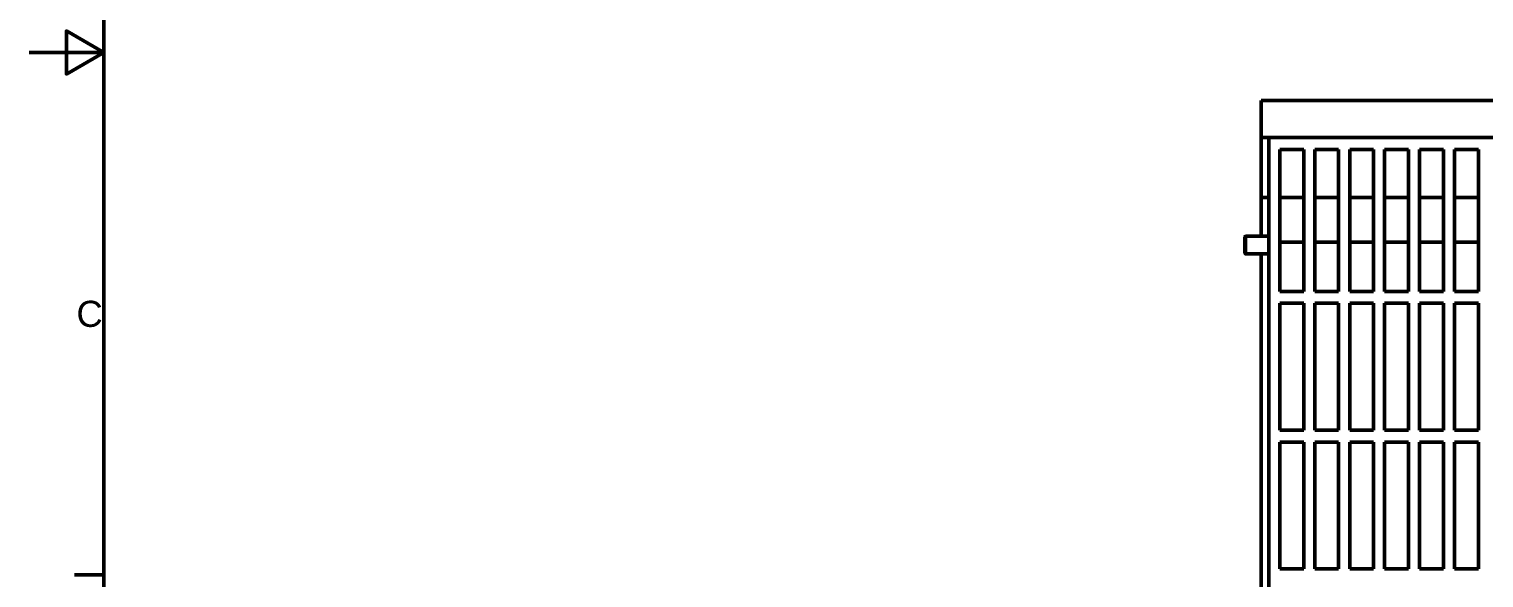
# Model space of a CAD drawing. Header units: millimetres. Extents: x 0 to 1485, y 0 to 1050.
# Drawn here: x 0 to 487.2, y 349 to 532.9 of the extents above; entities that cross this region are included whole.
import ezdxf

# ---------------------------------------------------------------- set-up
doc = ezdxf.new("R2010")
doc.units = ezdxf.units.MM
doc.header["$LTSCALE"] = 2.5
doc.layers.get('0').update_dxf_attribs({"lineweight": 50})
for name, color, linetype, lineweight in [('Rahmen_0', 7, 'Continuous', 50), ('Rahmen_2', 7, 'Continuous', 50), ('Sichtbar (ISO)', 7, 'Continuous', 50), ('Sichtbar schmal (ISO)', 7, 'Continuous', 50)]:
    doc.layers.add(name, color=color, linetype=linetype, lineweight=lineweight)
doc.styles.add('Aktuell-DINNach Layer', font='arial.ttf')

# ---------------------------------------------------------------- blocks, each defined once
blk = doc.blocks.new('Ränder Standardrahmen')
at = {"layer": 'Rahmen_0'}
blk.add_line((10, 140), (6.1, 140), dxfattribs=at)
at = {"layer": 'Rahmen_0', "flags": 128}
for points in [[(10, 10), (10, 410), (584, 410), (584, 10), (10, 10)], [(0, 210), (10, 210), (5, 212.89), (5, 207.11), (10, 210)]]:
    blk.add_lwpolyline(points, dxfattribs=at)
at = {"layer": 'Rahmen_2', "insert": (6.34, 173.19), "char_height": 3.5, "attachment_point": 7, "style": 'Aktuell-DINNach Layer'}
blk.add_mtext('C', dxfattribs=at)

msp = doc.modelspace()

# ---------------------------------------------------------------- linework, layer by layer
at = {"layer": 'Sichtbar (ISO)'}
for p, q in [((412.632, 508.99), (1412.632, 508.99)), ((412.632, 496.49), (412.632, 508.99)), ((412.632, 476.49), (412.632, 496.49)), ((412.632, 496.49), (1412.632, 496.49)), ((910.132, 496.49), (415.132, 496.49)), ((415.132, 296.49), (415.132, 496.49)), ((418.83, 492.49), (426.83, 492.49)), ((418.83, 492.49), (418.83, 444.99)), ((426.83, 492.49), (426.83, 444.99)), ((430.528, 492.49), (438.528, 492.49)), ((430.528, 444.99), (430.528, 492.49)), ((438.528, 492.49), (438.528, 444.99)), ((442.225, 492.49), (450.225, 492.49)), ((442.225, 444.99), (442.225, 492.49)), ((450.225, 492.49), (450.225, 444.99)), ((453.923, 492.49), (461.923, 492.49)), ((453.923, 444.99), (453.923, 492.49)), ((461.923, 492.49), (461.923, 444.99)), ((465.621, 492.49), (473.621, 492.49)), ((465.621, 444.99), (465.621, 492.49)), ((473.621, 492.49), (473.621, 444.99)), ((477.318, 492.49), (485.318, 492.49)), ((477.318, 444.99), (477.318, 492.49)), ((485.318, 492.49), (485.318, 444.99)), ((412.632, 463.465), (412.632, 476.49)), ((415.132, 476.49), (412.632, 476.49)), ((426.83, 476.49), (418.83, 476.49)), ((438.528, 476.49), (430.528, 476.49)), ((450.225, 476.49), (442.225, 476.49)), ((461.923, 476.49), (453.923, 476.49)), ((473.621, 476.49), (465.621, 476.49)), ((485.318, 476.49), (477.318, 476.49)), ((407.132, 457.765), (407.132, 463.215)), ((415.132, 463.465), (407.382, 463.465)), ((415.132, 457.515), (407.382, 457.515)), ((412.632, 335.465), (412.632, 457.515)), ((426.83, 444.99), (418.83, 444.99)), ((438.528, 444.99), (430.528, 444.99)), ((450.225, 444.99), (442.225, 444.99)), ((461.923, 444.99), (453.923, 444.99)), ((473.621, 444.99), (465.621, 444.99)), ((485.318, 444.99), (477.318, 444.99)), ((418.83, 440.99), (426.83, 440.99)), ((418.83, 440.99), (418.83, 398.49)), ((426.83, 440.99), (426.83, 398.49)), ((430.528, 440.99), (438.528, 440.99)), ((430.528, 398.49), (430.528, 440.99)), ((438.528, 440.99), (438.528, 398.49)), ((442.225, 440.99), (450.225, 440.99)), ((442.225, 398.49), (442.225, 440.99)), ((450.225, 440.99), (450.225, 398.49)), ((453.923, 440.99), (461.923, 440.99)), ((453.923, 398.49), (453.923, 440.99)), ((461.923, 440.99), (461.923, 398.49)), ((465.621, 440.99), (473.621, 440.99)), ((465.621, 398.49), (465.621, 440.99)), ((473.621, 440.99), (473.621, 398.49)), ((477.318, 440.99), (485.318, 440.99)), ((477.318, 398.49), (477.318, 440.99)), ((485.318, 440.99), (485.318, 398.49)), ((418.83, 398.49), (426.83, 398.49)), ((430.528, 398.49), (438.528, 398.49)), ((442.225, 398.49), (450.225, 398.49)), ((453.923, 398.49), (461.923, 398.49)), ((465.621, 398.49), (473.621, 398.49)), ((477.318, 398.49), (485.318, 398.49)), ((418.83, 394.49), (426.83, 394.49)), ((418.83, 394.49), (418.83, 351.99)), ((426.83, 394.49), (426.83, 351.99)), ((430.528, 394.49), (438.528, 394.49)), ((430.528, 351.99), (430.528, 394.49)), ((438.528, 394.49), (438.528, 351.99)), ((442.225, 394.49), (450.225, 394.49)), ((442.225, 351.99), (442.225, 394.49)), ((450.225, 394.49), (450.225, 351.99)), ((453.923, 394.49), (461.923, 394.49)), ((453.923, 351.99), (453.923, 394.49)), ((461.923, 394.49), (461.923, 351.99)), ((465.621, 394.49), (473.621, 394.49)), ((465.621, 351.99), (465.621, 394.49)), ((473.621, 394.49), (473.621, 351.99)), ((477.318, 394.49), (485.318, 394.49)), ((477.318, 351.99), (477.318, 394.49)), ((485.318, 394.49), (485.318, 351.99)), ((426.83, 351.99), (418.83, 351.99)), ((438.528, 351.99), (430.528, 351.99)), ((450.225, 351.99), (442.225, 351.99)), ((461.923, 351.99), (453.923, 351.99)), ((473.621, 351.99), (465.621, 351.99)), ((485.318, 351.99), (477.318, 351.99))]:
    msp.add_line(p, q, dxfattribs=at)
for centre, start, end in [((407.382, 463.215), 90, 180), ((407.382, 457.765), 180, 270)]:
    msp.add_arc(centre, 0.25, start, end, dxfattribs=at)
at = {"layer": 'Sichtbar schmal (ISO)'}
for p, q in [((407.382, 463.465), (407.382, 457.515)), ((426.83, 461.49), (418.83, 461.49)), ((438.528, 461.49), (430.528, 461.49)), ((450.225, 461.49), (442.225, 461.49)), ((461.923, 461.49), (453.923, 461.49)), ((473.621, 461.49), (465.621, 461.49)), ((485.318, 461.49), (477.318, 461.49))]:
    msp.add_line(p, q, dxfattribs=at)

# ---------------------------------------------------------------- block references
at = {"xscale": 2.5, "yscale": 2.5, "zscale": 2.5}
msp.add_blockref('Ränder Standardrahmen', (0, 0), dxfattribs=at)

doc.saveas('drawing.dxf')
